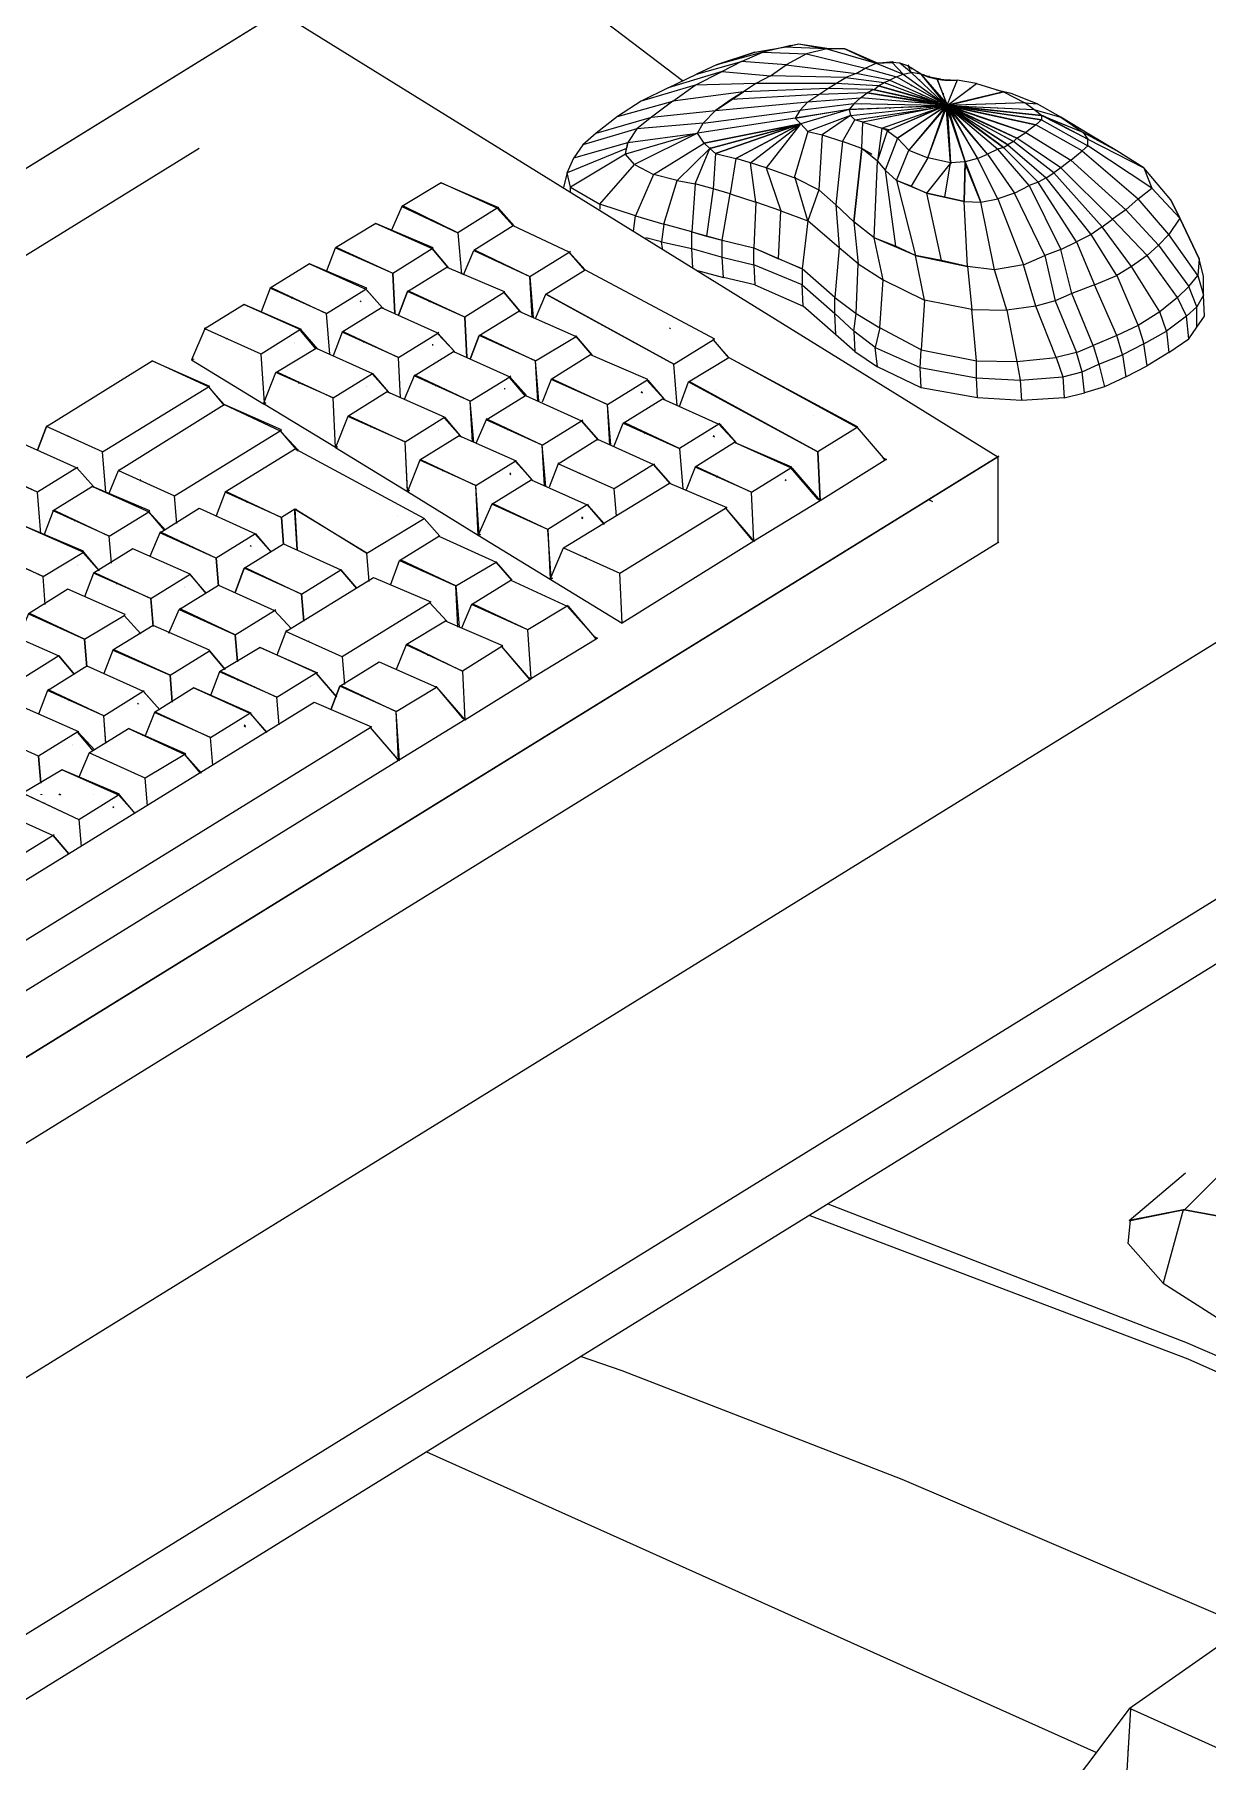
# Model space of a CAD drawing. Extents: x -15 to 256, y 0 to 403.
# Drawn here: x 248.001 to 249.091, y 371.081 to 372.687 of the extents above; entities that cross this region are included whole.
import ezdxf

# ---------------------------------------------------------------- set-up
doc = ezdxf.new("R2010")
doc.units = 0
doc.header["$LTSCALE"] = 0.15
doc.layers.get('0').update_dxf_attribs({"color": 252})
doc.layers.add('E-ANN-LCTX', color=90, linetype='Continuous', lineweight=9)
doc.layers.add('PDF2_Geometry', color=7, linetype='Continuous')

# ---------------------------------------------------------------- blocks, each defined once
blk = doc.blocks.new('6-Model')
at = {"layer": 'PDF2_Geometry', "lineweight": 0}
for points in [[(97.728, 44.645), (97.791, 21.26), (98.628, 21.793), (98.754, 44.183), (187.352, 98.945), (187.352, 99.845), (184.826, 101.893), (158.525, 113.745), (76.526, 63.045)], [(184.826, 101.893), (96.228, 47.131), (72.753, 57.717)], [(187.352, 99.845), (98.754, 45.095)], [(118.172, 76.472), (118.172, 77.68), (118.188, 77.691), (140.006, 91.178), (150.094, 84.926), (128.276, 71.44), (128.26, 71.428), (118.172, 77.68), (140.022, 91.189), (140.006, 91.178), (140.022, 91.189)], [(146.684, 90.609), (146.147, 90.432), (146.432, 90.526), (146.684, 90.609), (147.095, 90.68), (147.3, 90.728), (147.695, 90.669), (147.695, 90.657), (147.095, 90.68), (146.795, 90.609), (147.41, 90.586), (147.126, 90.432), (146.495, 90.479), (146.795, 90.609), (146.147, 90.432), (145.863, 90.301), (146.495, 90.479), (146.226, 90.337), (146.905, 90.278), (146.7, 90.171), (146.526, 90.053)], [(147.174, 90.692), (147.189, 90.704), (147.3, 90.728), (147.552, 90.68), (147.695, 90.669)], [(147.189, 90.704), (147.095, 90.68)], [(147.552, 90.68), (147.695, 90.657), (147.41, 90.586), (148.231, 90.384), (148.389, 90.455), (148.768, 90.301)], [(148.373, 90.455), (148.389, 90.455), (148.61, 90.467), (148.405, 90.455), (147.947, 90.657), (147.695, 90.657), (148.389, 90.455), (148.626, 90.479), (148.61, 90.467), (148.768, 90.301), (148.879, 90.325), (149.305, 89.923), (149.384, 89.863), (149.257, 89.899), (149.368, 89.863), (149.242, 89.887), (149.384, 89.863), (149.273, 89.875), (149.368, 89.863), (149.257, 89.863), (149.384, 89.863), (149.273, 89.84), (149.368, 89.863), (149.352, 89.852), (148.2, 89.627), (148.468, 89.544), (148.405, 89.082), (148.515, 88.952), (148.658, 87.886), (148.358, 88.004)], [(147.947, 90.657), (148.279, 90.503), (148.405, 90.455), (148.389, 90.455), (148.279, 90.503)], [(148.421, 90.136), (149.368, 89.863), (148.342, 90.088), (148.358, 90.088), (148.421, 90.136), (147.821, 90.171), (146.7, 90.171), (145.847, 90.148), (146.226, 90.337), (145.469, 90.112), (145.863, 90.301)], [(149.952, 89.177), (149.384, 89.863), (149.273, 89.923), (148.673, 90.266), (148.579, 90.219), (148.105, 90.313), (147.963, 90.254), (146.905, 90.278), (147.126, 90.432), (148.105, 90.313), (148.231, 90.384), (148.673, 90.266), (148.768, 90.301), (149.289, 89.923), (149.368, 89.863), (149.321, 89.934), (149.021, 90.301), (148.879, 90.325)], [(148.342, 90.088), (147.71, 90.1), (147.821, 90.171), (147.963, 90.254), (148.5, 90.183), (148.579, 90.219), (149.257, 89.911)], [(148.452, 90.455), (148.405, 90.455)], [(148.847, 90.432), (148.831, 90.42), (148.879, 90.325), (148.721, 90.455), (148.61, 90.467)], [(148.894, 90.373), (148.831, 90.42), (148.721, 90.455)], [(148.831, 90.42), (148.894, 90.384), (149.021, 90.301), (148.957, 90.337)], [(148.831, 90.254), (148.831, 90.254)], [(148.831, 90.254), (148.831, 90.254)], [(148.973, 90.242), (148.973, 90.242)], [(149.068, 90.29), (149.021, 90.301), (149.115, 90.266), (149.242, 90.23), (149.352, 90.219), (149.526, 90.219)], [(149.068, 90.254), (149.068, 90.254)], [(149.131, 90.266), (149.131, 90.278)], [(149.321, 90.219), (149.289, 90.23), (149.163, 90.254)], [(149.242, 90.23), (149.289, 90.23), (149.305, 90.219)], [(145.469, 90.112), (145.09, 89.923), (144.758, 89.709), (145.532, 89.923), (145.847, 90.148), (145.09, 89.923)], [(146.132, 89.792), (146.526, 90.053), (145.532, 89.923), (145.232, 89.698), (146.132, 89.792), (145.958, 89.615), (147.316, 89.792), (147.426, 89.911), (148.168, 89.97)], [(148.263, 90.041), (147.584, 90.017), (147.71, 90.1), (146.526, 90.053), (146.353, 89.946)], [(148.405, 90.112), (148.405, 90.112)], [(148.547, 90.041), (148.547, 90.041)], [(148.547, 89.994), (148.547, 89.994)], [(150.473, 89.899), (149.384, 89.863), (150.173, 90.053), (150.473, 89.899), (149.368, 89.863), (149.384, 89.875), (149.384, 89.863), (149.368, 89.899), (149.368, 89.863), (148.847, 89.236), (148.689, 89.402)], [(148.879, 90.148), (148.894, 90.136)], [(149.005, 90.029), (149.036, 90.005)], [(149.1, 90.207), (149.1, 90.207)], [(149.115, 90.195), (149.115, 90.195)], [(149.115, 90.195), (149.115, 90.195)], [(149.147, 90.148), (149.163, 90.148)], [(149.273, 90.171), (149.273, 90.171)], [(149.273, 90.171), (149.273, 90.171)], [(149.321, 90.029), (149.336, 90.029)], [(149.794, 90.171), (149.526, 90.219), (149.384, 89.875), (149.384, 89.863), (149.794, 90.171), (150.173, 90.053), (149.368, 89.863), (150.599, 89.804)], [(152.525, 88.537), (152.652, 88.277), (152.92, 87.708), (152.652, 88.277), (152.494, 88.052), (152.068, 88.549), (151.894, 88.395), (151.12, 89.094), (150.978, 88.987), (150.363, 89.402), (150.315, 89.354), (149.368, 89.863), (150.363, 89.402), (150.489, 89.484), (151.12, 89.094), (151.278, 89.224), (152.068, 88.549), (152.257, 88.703), (152.652, 88.277), (152.525, 88.537), (152.147, 88.987), (151.768, 89.224), (151.294, 89.484), (150.71, 89.721), (150.599, 89.804), (150.978, 89.698), (150.647, 89.887), (150.284, 90.029), (150.078, 90.077)], [(149.699, 90.088), (149.699, 90.088)], [(150.284, 90.029), (150.173, 90.053)], [(149.273, 89.875), (148.168, 89.97), (148.073, 89.887), (147.316, 89.792), (147.252, 89.686), (145.879, 89.473)], [(148.01, 89.804), (149.257, 89.863), (148.073, 89.887), (148.01, 89.804), (147.252, 89.686), (147.331, 89.603), (145.974, 89.331), (147.331, 89.603), (146.053, 89.26), (147.331, 89.603), (146.132, 89.188), (147.331, 89.603), (146.416, 89.117), (147.331, 89.603), (147.316, 89.591), (146.842, 88.987), (146.621, 89.058), (147.316, 89.591)], [(147.252, 89.686), (148.026, 89.816), (148.01, 89.804), (147.331, 89.603), (147.426, 89.496), (147.237, 88.845), (146.842, 88.987), (147.047, 88.383), (146.7, 88.502), (146.668, 87.862), (147.016, 87.708)], [(147.821, 86.643), (147.363, 87.045), (147.347, 87.341), (147.805, 86.939), (147.805, 87.164), (148.105, 86.939), (148.137, 87.637), (148.484, 87.412), (148.358, 88.004), (148.073, 88.229), (148.184, 89.26), (147.916, 89.354), (148.089, 89.662), (148.026, 89.721), (149.273, 89.852), (148.01, 89.804), (148.026, 89.721), (147.426, 89.496), (147.631, 89.449), (147.584, 88.679), (147.821, 88.466), (147.868, 87.862), (147.426, 88.241), (147.347, 87.566), (147.016, 87.708), (147.047, 88.383), (147.426, 88.241)], [(149.305, 87.685), (148.942, 87.756), (148.358, 88.004), (148.405, 89.082), (148.184, 89.26), (148.2, 89.627), (148.089, 89.662), (149.273, 89.84), (148.2, 89.627)], [(148.168, 89.804), (148.168, 89.804)], [(148.184, 89.875), (148.184, 89.875)], [(148.184, 89.804), (148.184, 89.804)], [(149.273, 89.923), (149.368, 89.863), (149.336, 89.852), (149.384, 89.863), (148.689, 89.402), (149.368, 89.863), (148.547, 89.508), (148.563, 89.52), (148.468, 89.544)], [(148.563, 89.875), (148.563, 89.875)], [(148.579, 89.828), (148.579, 89.816)], [(148.879, 88.727), (148.673, 88.81), (148.847, 89.236), (149.115, 89.129), (149.368, 89.863), (150.71, 89.721), (149.384, 89.863), (150.599, 89.804), (150.473, 89.899), (150.647, 89.887)], [(149.115, 89.129), (149.384, 89.863), (148.847, 89.236)], [(149.084, 89.97), (149.1, 89.958)], [(149.668, 87.602), (149.305, 87.685), (149.1, 88.632), (149.621, 88.514), (149.352, 88.573), (149.431, 89.058), (149.368, 89.863), (149.384, 89.863), (149.636, 89.07), (149.368, 89.863), (149.81, 89.117), (149.952, 89.177), (150.331, 88.632), (150.536, 88.739), (150.978, 87.839), (151.199, 87.945), (151.452, 87.341), (151.768, 87.472), (151.405, 88.052), (151.199, 87.945), (150.663, 88.786), (150.536, 88.739), (150.094, 89.248), (149.952, 89.177), (149.368, 89.863), (150.094, 89.248)], [(149.115, 89.934), (149.131, 89.934)], [(149.147, 89.911), (149.147, 89.911)], [(149.147, 89.899), (149.147, 89.887)], [(149.147, 89.875), (149.147, 89.863)], [(149.147, 89.852), (149.147, 89.84)], [(149.147, 89.828), (149.147, 89.816)], [(149.147, 89.804), (149.147, 89.804)], [(149.147, 89.757), (149.147, 89.757)], [(149.321, 89.875), (149.289, 89.887)], [(150.173, 89.271), (149.384, 89.863), (150.236, 89.307), (149.368, 89.863), (150.173, 89.271), (150.236, 89.307), (150.773, 88.845), (150.884, 88.916), (151.562, 88.158), (151.704, 88.265), (152.194, 87.756), (152.352, 87.898), (152.778, 87.318), (152.904, 87.472), (152.983, 87.199), (152.983, 87.46), (152.92, 87.708), (152.904, 87.472), (152.494, 88.052), (152.352, 87.898), (151.894, 88.395), (151.704, 88.265), (150.978, 88.987), (150.884, 88.916), (150.315, 89.354), (150.236, 89.307)], [(149.368, 89.863), (150.489, 89.484)], [(149.81, 89.117), (149.384, 89.863), (149.431, 89.058)], [(150.363, 89.402), (149.384, 89.863), (150.315, 89.354)], [(150.631, 89.591), (149.384, 89.863)], [(149.478, 89.923), (149.478, 89.923)], [(144.758, 89.709), (144.458, 89.473), (145.232, 89.698), (145.026, 89.532), (144.269, 89.307)], [(145.879, 89.484), (145.879, 89.473), (144.995, 89.035), (145.263, 88.892), (145.974, 89.331), (145.879, 89.473), (145.958, 89.615), (145.026, 89.532), (144.9, 89.342)], [(148.026, 89.733), (148.026, 89.721), (147.631, 89.449), (147.916, 89.354), (147.821, 88.466), (148.073, 88.229), (148.137, 87.637), (147.868, 87.862), (147.805, 87.164), (147.347, 87.566), (147.347, 87.341), (146.668, 87.626), (146.684, 87.341), (147.363, 87.045)], [(148.168, 89.674), (148.168, 89.674)], [(148.405, 89.698), (148.405, 89.709)], [(148.405, 89.082), (148.547, 89.508), (148.689, 89.402), (148.515, 88.952), (148.673, 88.81), (148.942, 87.756), (148.658, 87.886)], [(148.468, 89.674), (148.468, 89.674)], [(148.579, 89.733), (148.579, 89.733)], [(148.594, 89.698), (148.594, 89.698)], [(151.768, 89.224), (151.373, 89.461), (150.978, 89.698), (151.294, 89.484), (151.357, 89.39), (150.71, 89.721), (150.71, 89.662), (151.357, 89.295), (151.278, 89.224), (150.631, 89.591), (150.71, 89.662)], [(151.294, 89.484), (150.82, 89.674), (151.357, 89.39)], [(138.885, 89.26), (119.167, 77.076)], [(144.979, 88.099), (145.011, 88.312), (145.405, 88.194), (145.595, 88.81), (145.847, 88.762), (146.053, 89.26), (145.595, 88.81), (145.263, 88.892), (145.011, 88.312), (144.506, 88.478), (144.995, 89.035), (144.869, 89.177), (144.095, 88.715), (144.048, 88.916), (144, 88.715)], [(144.458, 89.473), (144.269, 89.307), (144.142, 89.129)], [(144.869, 89.177), (144.884, 89.26)], [(146.053, 89.26), (146.132, 89.188), (146.1, 88.691), (145.847, 88.762), (145.8, 88.087), (146.005, 88.028)], [(145.974, 89.331), (146.053, 89.26), (146.068, 89.271)], [(148.073, 88.229), (148.184, 89.26), (148.073, 88.229)], [(148.326, 89.177), (148.184, 89.26), (148.326, 89.177)], [(152.889, 86.749), (152.999, 86.903), (152.983, 87.199), (152.889, 87.034), (152.778, 87.318), (152.62, 87.164), (152.194, 87.756), (151.973, 87.602), (151.562, 88.158), (151.405, 88.052), (150.773, 88.845), (150.663, 88.786), (150.173, 89.271), (150.094, 89.248), (150.11, 89.26)], [(146.132, 89.188), (146.416, 89.117), (146.337, 88.62), (146.1, 88.691), (146.005, 88.028), (146.226, 87.969), (146.337, 88.62), (146.7, 88.502), (146.621, 89.058), (146.416, 89.117)], [(148.089, 86.406), (147.821, 86.643), (147.805, 86.939), (148.073, 86.69), (148.105, 86.939), (148.437, 86.738), (148.484, 87.412), (149.068, 87.128), (148.942, 87.756), (149.668, 87.602), (149.621, 88.514), (149.857, 88.502), (150.094, 88.549), (150.457, 87.626), (150.757, 87.756), (150.899, 87.116), (150.631, 87.045), (150.457, 87.626), (150.047, 87.554), (149.857, 88.502), (149.636, 89.046), (149.621, 88.514), (149.636, 89.07), (149.431, 89.058), (149.431, 89.046), (149.447, 89.058), (149.431, 89.058), (149.115, 89.129), (148.879, 88.727), (149.1, 88.632), (148.673, 88.81)], [(149.352, 88.573), (149.1, 88.632), (149.431, 89.046)], [(152.778, 86.584), (152.889, 86.749), (152.889, 87.034), (152.746, 86.903), (152.62, 87.164), (152.368, 86.962), (151.973, 87.602), (151.768, 87.472), (152.068, 86.773), (151.768, 86.631), (151.452, 87.341), (151.136, 87.223), (150.978, 87.839), (150.757, 87.756), (150.331, 88.632), (150.094, 88.549), (149.81, 89.117), (149.636, 89.07), (149.857, 88.502)], [(142.28, 88.774), (141.727, 88.443), (141.585, 88.111)], [(144.3, 87.554), (144.079, 87.803), (143.29, 88.17), (143.069, 88.419), (142.28, 88.774), (143.085, 88.431), (143.069, 88.419), (142.516, 88.075), (141.759, 88.443), (141.743, 88.443), (141.727, 88.443), (142.516, 88.075), (142.564, 87.495)], [(149.321, 88.892), (149.321, 88.892)], [(149.747, 88.81), (149.747, 88.81)], [(144.095, 88.656), (144.095, 88.715), (144.506, 88.478), (144.506, 88.407)], [(142.043, 88.3), (142.027, 88.3)], [(143.306, 88.17), (143.085, 88.419)], [(140.669, 87.531), (140.796, 87.862), (141.601, 87.507), (141.632, 86.939), (141.601, 87.507), (142.153, 87.851), (142.169, 87.862), (141.364, 88.206), (142.153, 87.851), (142.374, 87.59), (142.39, 87.578), (142.374, 87.59), (142.153, 87.851)], [(141.364, 88.206), (140.796, 87.862), (140.811, 87.874), (140.827, 87.862), (141.601, 87.507)], [(143.29, 88.17), (142.737, 87.827), (142.753, 87.827), (142.769, 87.827), (143.527, 87.46)], [(143.006, 88.253), (143.006, 88.253)], [(145.8, 88.087), (145.405, 88.194), (145.374, 87.945), (145.153, 88.004)], [(145.39, 87.851), (145.374, 87.945), (145.8, 87.851), (145.8, 88.087), (146.226, 87.969)], [(142.595, 87.483), (142.737, 87.827), (143.527, 87.46), (143.574, 86.88)], [(144.3, 87.543), (144.079, 87.803), (144.095, 87.815)], [(145.816, 87.578), (145.8, 87.851), (146.226, 87.732), (146.226, 87.969), (146.668, 87.862)], [(146.684, 87.341), (146.242, 87.448), (146.226, 87.732), (146.668, 87.626), (146.668, 87.862), (147.347, 87.566)], [(140.432, 87.637), (139.88, 87.294), (139.896, 87.306), (139.911, 87.294), (140.669, 86.939), (141.222, 87.282)], [(141.474, 87.01), (141.459, 87.022), (141.238, 87.27), (141.222, 87.282), (141.238, 87.294), (140.432, 87.637), (141.222, 87.282), (141.459, 87.022)], [(141.111, 87.732), (141.095, 87.72)], [(142.611, 86.891), (141.806, 87.247), (141.68, 86.915), (141.806, 87.247), (142.358, 87.59), (143.164, 87.247), (143.164, 87.235), (143.385, 86.974), (143.4, 86.962), (143.385, 86.974), (143.164, 87.235), (142.611, 86.891), (142.643, 86.323), (142.611, 86.891), (141.837, 87.247), (141.822, 87.258), (141.806, 87.247)], [(143.558, 86.891), (143.527, 87.46), (144.079, 87.803)], [(149.021, 85.897), (148.405, 86.193), (148.373, 86.465), (149.005, 86.181), (149.021, 86.43), (149.794, 86.276), (149.731, 86.998), (150.22, 86.986), (150.363, 86.264), (150.915, 86.323), (151.01, 86.051), (151.278, 86.122), (151.199, 86.394), (150.915, 86.323), (150.631, 87.045), (150.22, 86.986), (150.047, 87.554), (149.668, 87.602), (149.731, 86.998), (149.068, 87.128), (149.021, 86.43), (148.437, 86.738), (148.373, 86.465), (148.073, 86.69), (148.089, 86.406), (148.405, 86.193)], [(145.595, 85.648), (145.547, 86.228), (143.795, 87.187), (143.748, 87.211), (144.3, 87.554), (146.116, 86.584), (146.1, 86.572), (146.321, 86.323), (148.121, 85.34), (147.568, 84.997), (147.6, 84.31), (147.568, 84.334), (147.189, 84.772), (146.4, 85.127)], [(145.879, 87.543), (146.242, 87.448)], [(140.717, 86.37), (140.669, 86.939), (139.88, 87.294), (139.754, 86.962)], [(140.196, 87.164), (140.18, 87.152)], [(143.606, 86.868), (143.748, 87.211), (145.547, 86.228), (146.1, 86.572), (146.321, 86.311)], [(144.111, 87.105), (144.111, 87.105)], [(144.111, 87.105), (144.111, 87.105)], [(152.494, 86.394), (152.778, 86.584), (152.746, 86.903), (152.462, 86.69), (152.368, 86.962), (152.068, 86.773), (152.147, 86.513), (152.462, 86.69), (152.494, 86.394), (152.194, 86.205), (152.147, 86.513), (151.847, 86.359), (151.768, 86.631), (151.436, 86.489), (151.136, 87.223), (150.899, 87.116), (151.199, 86.394), (151.436, 86.489), (151.515, 86.228), (151.594, 85.909), (151.31, 85.826), (151.278, 86.122), (151.515, 86.228), (151.847, 86.359), (151.894, 86.051), (151.594, 85.909)], [(139.517, 87.069), (138.964, 86.726), (138.964, 86.738), (138.98, 86.726)], [(140.527, 86.441), (140.306, 86.702), (140.306, 86.714), (140.322, 86.714), (139.517, 87.069), (140.306, 86.714), (140.543, 86.441)], [(142.469, 86.406), (142.232, 86.666), (141.443, 87.022), (140.89, 86.678), (140.906, 86.69), (140.922, 86.678), (141.68, 86.323), (140.89, 86.678), (140.764, 86.347)], [(141.459, 87.01), (141.459, 87.01)], [(143.653, 85.707), (143.606, 86.276), (142.816, 86.631), (142.69, 86.299), (142.816, 86.631), (143.369, 86.974), (144.174, 86.619), (144.395, 86.359), (144.411, 86.347), (144.395, 86.359), (144.174, 86.619), (144.174, 86.631)], [(144.032, 87.057), (144.032, 87.057)], [(144.032, 87.057), (144.032, 87.057)], [(140.306, 86.714), (139.754, 86.37)], [(141.711, 85.755), (141.68, 86.323), (142.232, 86.666)], [(142.469, 86.394), (142.469, 86.406), (142.232, 86.655), (142.232, 86.666), (142.248, 86.678)], [(142.816, 86.631), (142.832, 86.643), (142.848, 86.631), (143.606, 86.276)], [(143.637, 85.707), (143.606, 86.276), (144.174, 86.619)], [(145.484, 86.738), (145.5, 86.726)], [(139.28, 86.584), (139.264, 86.584)], [(140.796, 85.068), (140.796, 85.056), (139.785, 85.672), (139.817, 85.684), (139.785, 85.672), (139.959, 86.11), (140.527, 86.453), (141.316, 86.098), (141.316, 86.086), (141.538, 85.838), (141.538, 85.826)], [(140.227, 86.536), (140.227, 86.536)], [(140.227, 86.524), (140.227, 86.524)], [(140.527, 86.453), (141.316, 86.098), (141.538, 85.838), (141.553, 85.826)], [(142.69, 85.707), (141.932, 86.063), (141.916, 86.074), (141.901, 86.063), (142.453, 86.406), (143.243, 86.051), (143.479, 85.79)], [(142.469, 86.394), (142.469, 86.394)], [(144.648, 85.092), (144.616, 85.66), (145.169, 86.003), (145.184, 86.015), (144.379, 86.359), (143.827, 86.015), (143.7, 85.696)], [(137.575, 84.429), (137.528, 84.997), (136.738, 85.352), (136.612, 85.021), (136.738, 85.352), (138.222, 86.276)], [(140.022, 85.293), (140.038, 85.305), (139.233, 85.66), (139.012, 85.909), (138.222, 86.276), (139.027, 85.921), (139.012, 85.909)], [(138.806, 86.299), (138.775, 86.288)], [(148.121, 85.34), (148.515, 84.879), (147.6, 84.31), (147.568, 84.997), (145.816, 85.956), (145.768, 85.98), (145.753, 85.98), (146.321, 86.323), (148.121, 85.352), (148.121, 85.34), (148.484, 84.914)], [(149.81, 85.755), (149.021, 85.897), (149.005, 86.181), (149.794, 86.039), (149.794, 86.276), (150.363, 86.264), (150.41, 86.003), (151.01, 86.051), (151.026, 85.755), (150.426, 85.719)], [(151.894, 86.051), (152.194, 86.205)], [(137.528, 84.997), (139.012, 85.909), (139.233, 85.648)], [(142.548, 85.21), (142.548, 85.222), (142.327, 85.471), (142.327, 85.482), (141.522, 85.838), (140.969, 85.494), (140.796, 85.056), (140.827, 85.068), (140.796, 85.056), (140.764, 85.755), (141.316, 86.098)], [(141.238, 85.921), (141.238, 85.921)], [(141.238, 85.909), (141.238, 85.909)], [(142.737, 85.127), (142.69, 85.707), (141.901, 86.063), (141.759, 85.731)], [(142.722, 85.139), (142.69, 85.707), (143.243, 86.051)], [(143.164, 85.885), (143.179, 85.885)], [(143.164, 85.873), (143.164, 85.873)], [(143.464, 85.778), (143.243, 86.039), (143.243, 86.051), (143.258, 86.063)], [(144.663, 85.092), (144.616, 85.66), (143.827, 86.015), (143.842, 86.027), (143.858, 86.015), (144.616, 85.66)], [(145.405, 85.743), (145.169, 86.003)], [(145.184, 86.003), (145.405, 85.743), (145.421, 85.731)], [(145.626, 85.636), (145.753, 85.98), (147.568, 84.997)], [(146.132, 85.873), (146.132, 85.873)], [(146.132, 85.873), (146.132, 85.873)], [(137.622, 84.417), (137.749, 84.736), (139.233, 85.66), (140.022, 85.293), (140.275, 85.021), (140.243, 85.044), (140.275, 85.009)], [(143.7, 85.092), (142.943, 85.447), (142.911, 85.459), (142.911, 85.447), (143.464, 85.79), (144.253, 85.435), (144.49, 85.163), (144.253, 85.435), (144.269, 85.447)], [(143.479, 85.778), (143.479, 85.778)], [(146.195, 85.4), (146.179, 85.388), (145.626, 85.044), (144.869, 85.4), (144.853, 85.411), (144.837, 85.4), (145.39, 85.743), (146.179, 85.388), (146.416, 85.127)], [(145.405, 85.731), (145.405, 85.731)], [(146.053, 85.826), (146.053, 85.826)], [(151.026, 85.755), (151.31, 85.826)], [(143.558, 84.594), (143.558, 84.606), (143.337, 84.855), (143.321, 84.867), (143.337, 84.867), (142.532, 85.222), (141.98, 84.879), (141.806, 84.44), (141.837, 84.452), (141.806, 84.44), (141.774, 85.139), (142.327, 85.482), (142.548, 85.222), (142.564, 85.21)], [(143.748, 84.512), (143.7, 85.092), (142.911, 85.447), (142.769, 85.115)], [(143.732, 84.523), (143.7, 85.092), (144.253, 85.435)], [(144.711, 85.08), (144.837, 85.4), (145.626, 85.044), (145.674, 84.476)], [(146.195, 85.388), (146.416, 85.127), (146.432, 85.115)], [(147.505, 85.506), (147.505, 85.506)], [(136.754, 85.364), (136.738, 85.352)], [(137.054, 85.222), (137.038, 85.21)], [(138.57, 83.991), (138.538, 84.381), (140.022, 85.293), (140.243, 85.032), (140.259, 85.021)], [(140.796, 85.056), (141.806, 84.44), (141.806, 84.452), (141.774, 85.139)], [(142.248, 85.305), (142.248, 85.305)], [(142.248, 85.293), (142.248, 85.293)], [(143.937, 84.831), (143.921, 84.843), (143.921, 84.831), (144.474, 85.175), (145.263, 84.819), (145.5, 84.547), (145.263, 84.819), (144.711, 84.476)], [(137.164, 84.772), (136.612, 84.429), (135.854, 84.784), (135.838, 84.796), (135.823, 84.784), (136.375, 85.127), (137.164, 84.772), (137.401, 84.512), (137.164, 84.772), (137.18, 84.784)], [(141.269, 83.174), (141.238, 83.576), (142.043, 84.062), (142.264, 83.813), (142.043, 84.062), (140.243, 85.032), (140.243, 85.044), (139.248, 84.429), (139.264, 84.44), (139.312, 84.417), (140.038, 84.073)], [(147.205, 84.772), (147.6, 84.31), (146.668, 83.742), (146.637, 84.429), (147.189, 84.772), (147.205, 84.784), (146.4, 85.127), (145.847, 84.784), (145.721, 84.464)], [(146.416, 85.115), (146.416, 85.115)], [(136.659, 83.848), (136.612, 84.429), (135.823, 84.784), (135.68, 84.452)], [(137.764, 84.748), (137.749, 84.736), (138.538, 84.381)], [(142.8, 83.825), (142.832, 83.837), (142.8, 83.825), (142.769, 84.523), (143.321, 84.867), (143.558, 84.606)], [(143.243, 84.701), (143.258, 84.689)], [(143.243, 84.689), (143.258, 84.677)], [(144.742, 84.097), (144.711, 84.476), (143.921, 84.831), (143.795, 84.5)], [(145.263, 84.819), (145.279, 84.831)], [(137.385, 84.512), (136.833, 84.168), (136.833, 84.18), (136.864, 84.168), (137.622, 83.813), (138.175, 84.156)], [(138.396, 83.896), (138.175, 84.156), (138.191, 84.168), (137.385, 84.512), (138.175, 84.156), (138.412, 83.896)], [(137.401, 84.5), (137.401, 84.5)], [(140.227, 84.192), (140.243, 84.192), (140.259, 84.18), (141.238, 83.576), (140.259, 84.168), (140.227, 84.192), (140.259, 83.623), (140.227, 84.144), (140.227, 84.192), (140.038, 84.073), (140.069, 83.695), (140.038, 84.073), (139.248, 84.429), (139.122, 84.097)], [(141.806, 84.44), (142.8, 83.825), (142.816, 83.837), (142.769, 84.523)], [(143.779, 83.908), (143.022, 84.263), (143.006, 84.275), (142.99, 84.263), (143.542, 84.606), (144.332, 84.251), (144.569, 83.979)], [(143.558, 84.594), (143.558, 84.594)], [(144.332, 84.251), (143.779, 83.908), (143.811, 83.209), (143.842, 83.221), (143.811, 83.209), (144, 83.647), (145.484, 84.559), (146.289, 84.216), (146.274, 84.204), (146.637, 83.766), (146.684, 83.742), (146.668, 83.742), (146.637, 83.766)], [(137.654, 83.434), (137.622, 83.813), (136.833, 84.168), (136.707, 83.837)], [(139.122, 83.505), (138.364, 83.86), (138.348, 83.872), (138.333, 83.86), (138.885, 84.204), (139.675, 83.848), (139.896, 83.588), (139.675, 83.837), (139.675, 83.848), (139.69, 83.848)], [(139.548, 84.287), (139.564, 84.298)], [(139.58, 84.287), (139.564, 84.287)], [(144.569, 83.991), (144.348, 84.239), (144.332, 84.251), (144.348, 84.263)], [(149.131, 84.322), (149.179, 84.298)], [(136.454, 83.943), (137.259, 83.588), (137.48, 83.327), (137.259, 83.576), (137.259, 83.588), (137.259, 83.6), (136.454, 83.943), (135.901, 83.6), (135.775, 83.268)], [(141.664, 84.085), (141.664, 84.085)], [(143.306, 84.121), (143.306, 84.121)], [(143.306, 84.121), (143.306, 84.121)], [(144.253, 84.085), (144.269, 84.073)], [(144.253, 84.073), (144.269, 84.062)], [(139.675, 83.848), (139.122, 83.505), (139.154, 83.114), (139.122, 83.505), (138.333, 83.86), (138.191, 83.529)], [(138.57, 83.766), (138.57, 83.754)], [(138.633, 83.718), (138.648, 83.73)], [(138.648, 83.718), (138.648, 83.718)], [(140.322, 82.996), (140.353, 82.617), (140.322, 82.996), (139.517, 83.363), (139.39, 83.02), (139.517, 83.363), (140.069, 83.706), (140.874, 83.339), (141.095, 83.079), (140.874, 83.339), (140.874, 83.351)], [(139.596, 83.683), (139.611, 83.671)], [(141.569, 83.126), (141.695, 83.47), (142.248, 83.813), (143.053, 83.446), (143.274, 83.197), (143.053, 83.446), (143.053, 83.458)], [(150.094, 83.73), (150.11, 83.73), (150.094, 83.718)], [(136.722, 82.854), (136.691, 83.245), (137.259, 83.588)], [(138.206, 82.937), (138.238, 82.546), (138.206, 82.937), (138.759, 83.28), (138.759, 83.268), (138.98, 83.008), (138.759, 83.28), (137.954, 83.635), (137.401, 83.292), (137.417, 83.292), (137.433, 83.292), (138.206, 82.937), (137.401, 83.292), (137.275, 82.96)], [(139.596, 83.671), (139.596, 83.671)], [(142.485, 83.114), (141.727, 83.47), (141.711, 83.47), (141.695, 83.47), (142.485, 83.114), (142.532, 82.534)], [(142.516, 82.534), (142.485, 83.114), (143.053, 83.446)], [(144.016, 83.659), (144, 83.647), (144.79, 83.292)], [(144.316, 83.505), (144.316, 83.517), (144.3, 83.505)], [(137.18, 83.41), (137.18, 83.41)], [(137.18, 83.399), (137.18, 83.399)], [(139.517, 83.363), (139.533, 83.363), (139.548, 83.363), (140.322, 82.996), (140.874, 83.339)], [(139.832, 83.221), (139.832, 83.221)], [(139.832, 83.221), (139.848, 83.221)], [(140.117, 82.487), (140.101, 82.475), (141.332, 83.233), (142.137, 82.889), (142.122, 82.878), (142.358, 82.617), (142.122, 82.878), (140.89, 82.12), (140.922, 81.729)], [(144.063, 82.842), (144.048, 82.83), (143.495, 82.499), (142.737, 82.854), (142.722, 82.854), (142.706, 82.854), (143.258, 83.197), (144.048, 82.83), (144.427, 82.404)], [(143.811, 83.209), (144.821, 82.593), (144.837, 82.605)], [(137.275, 82.368), (136.517, 82.724), (136.501, 82.724), (136.486, 82.724), (137.275, 82.368), (137.307, 81.978), (137.275, 82.368), (137.828, 82.7), (138.064, 82.439), (137.828, 82.7), (137.843, 82.712), (137.038, 83.067), (136.486, 82.724), (136.344, 82.38)], [(137.67, 83.174), (137.67, 83.174)], [(139.39, 82.428), (138.633, 82.783), (138.617, 82.795), (138.601, 82.783), (139.154, 83.126), (139.943, 82.771), (140.18, 82.51), (139.943, 82.771)], [(138.68, 83.103), (138.68, 83.103)], [(138.68, 83.091), (138.68, 83.091)], [(138.459, 82.451), (138.601, 82.783), (139.39, 82.428), (139.422, 82.049), (139.39, 82.428), (139.943, 82.771), (139.959, 82.783)], [(143.511, 81.824), (143.527, 81.8), (143.542, 81.812), (143.495, 82.499), (142.706, 82.854), (142.564, 82.522)], [(143.022, 82.712), (143.022, 82.712)], [(143.022, 82.712), (143.022, 82.712)], [(144.063, 82.83), (144.458, 82.368), (143.527, 81.8)], [(136.722, 82.629), (136.722, 82.617)], [(136.801, 82.582), (136.801, 82.582)], [(136.801, 82.582), (136.801, 82.582)], [(138.475, 81.859), (139.027, 82.203), (139.248, 81.942), (139.027, 82.203), (139.027, 82.214), (138.238, 82.558), (137.67, 82.214), (137.543, 81.883)], [(140.89, 82.12), (140.101, 82.475), (139.975, 82.143)], [(143.542, 81.812), (143.511, 81.824), (143.132, 82.262), (142.579, 81.918), (142.611, 81.232), (143.527, 81.8), (143.132, 82.262), (143.148, 82.274), (142.343, 82.617), (141.79, 82.286), (141.648, 81.942)], [(142.358, 82.605), (142.358, 82.605)], [(143.985, 82.664), (143.985, 82.664)], [(140.811, 81.563), (140.527, 81.895), (139.738, 82.25), (139.169, 81.907), (139.043, 81.575)], [(139.738, 82.25), (140.543, 81.895), (140.527, 81.895)], [(137.543, 81.291), (136.786, 81.646), (136.77, 81.658), (136.754, 81.646), (137.307, 81.99), (138.096, 81.634), (138.333, 81.374), (138.112, 81.622), (138.096, 81.634), (138.112, 81.646)], [(136.912, 82.132), (136.912, 82.143)], [(137.985, 82.084), (137.985, 82.072)], [(137.985, 82.072), (137.985, 82.072)], [(141.695, 80.663), (141.648, 81.35), (140.859, 81.705), (140.732, 81.374), (140.859, 81.705), (141.411, 82.049), (142.216, 81.693), (142.579, 81.255), (142.627, 81.232), (142.611, 81.232), (142.579, 81.255)], [(140.006, 81.161), (139.975, 81.551), (139.169, 81.907), (139.185, 81.918), (139.201, 81.907), (139.975, 81.551), (140.527, 81.895), (140.527, 81.883), (140.811, 81.551)], [(139.359, 81.824), (139.343, 81.836)], [(139.422, 81.8), (139.422, 81.788)], [(139.438, 81.788), (139.438, 81.788)], [(139.501, 81.765), (139.485, 81.765), (139.485, 81.776)], [(137.575, 80.912), (137.543, 81.291), (136.754, 81.646), (136.628, 81.315)], [(137.054, 81.504), (137.07, 81.516)], [(137.07, 81.504), (137.07, 81.504)], [(137.575, 80.9), (137.543, 81.291), (138.096, 81.634)], [(138.806, 81.682), (138.254, 81.338), (138.27, 81.338), (138.285, 81.338), (139.043, 80.983), (139.596, 81.326)], [(140.448, 81.717), (140.448, 81.717)], [(140.448, 81.705), (140.448, 81.705)], [(140.859, 81.705), (140.874, 81.717), (140.89, 81.705), (141.648, 81.35)], [(141.174, 81.575), (141.159, 81.563)], [(141.174, 81.563), (141.174, 81.563)], [(142.216, 81.693), (142.216, 81.705)], [(132.428, 76.247), (132.555, 76.578), (140.496, 81.48), (141.301, 81.137), (141.285, 81.125), (141.664, 80.687), (141.695, 80.663), (141.68, 80.663), (141.664, 80.687)], [(137.401, 80.794), (137.18, 81.054), (137.18, 81.066), (137.196, 81.066), (136.391, 81.421), (135.838, 81.078), (135.696, 80.746)], [(138.017, 81.469), (138.033, 81.457), (138.017, 81.457)], [(139.075, 80.592), (139.043, 80.983), (138.254, 81.338), (138.127, 81.007)], [(138.443, 81.255), (138.427, 81.267)], [(137.417, 80.805), (137.18, 81.066), (136.628, 80.723), (136.659, 80.344), (136.628, 80.723), (135.838, 81.078), (135.838, 81.09), (135.854, 81.078)], [(137.354, 80.77), (137.338, 80.77), (137.891, 81.113)], [(138.68, 80.746), (138.696, 80.758), (137.891, 81.113), (138.68, 80.746), (138.917, 80.486)], [(138.57, 81.196), (138.57, 81.196)], [(138.57, 81.196), (138.57, 81.196)], [(139.517, 81.161), (139.533, 81.149)], [(139.517, 81.149), (139.533, 81.137)], [(137.101, 80.888), (137.101, 80.888)], [(137.101, 80.877), (137.101, 80.877)], [(138.159, 80.024), (138.127, 80.415), (137.338, 80.77), (137.196, 80.427)], [(136.959, 80.533), (136.407, 80.202), (136.422, 80.202), (136.438, 80.19), (137.196, 79.835), (137.749, 80.178), (137.764, 80.19), (136.959, 80.533), (137.749, 80.178), (137.985, 79.917), (137.764, 80.178)], [(137.512, 80.687), (137.512, 80.699)], [(137.575, 80.663), (137.575, 80.663)], [(137.591, 80.652), (137.591, 80.652)], [(137.654, 80.628), (137.638, 80.628)], [(137.654, 80.628), (137.654, 80.628)], [(138.901, 80.486), (138.68, 80.746), (138.127, 80.415)], [(136.265, 79.87), (136.407, 80.202), (137.196, 79.835), (137.228, 79.456)], [(136.58, 80.119), (136.58, 80.119)], [(136.58, 80.119), (136.58, 80.119)], [(136.659, 80.19), (136.659, 80.178)], [(136.659, 80.083), (136.659, 80.083)], [(136.675, 80.178), (136.675, 80.19)], [(136.675, 80.071), (136.675, 80.071)], [(136.722, 80.06), (136.707, 80.06)], [(136.722, 80.048), (136.722, 80.048)], [(136.928, 80.19), (136.912, 80.178)], [(136.928, 80.178), (136.943, 80.19)], [(137.401, 80.178), (137.401, 80.178)], [(137.401, 80.178), (137.401, 80.178)], [(136.833, 79.61), (136.849, 79.621)], [(165.36, 75.904), (165.36, 75.927), (165.345, 75.915), (160.435, 72.884), (155.509, 69.841), (151.941, 67.343), (151.957, 67.355)], [(153.836, 75.465), (152.715, 74.352), (152.699, 74.352), (152.415, 73.322), (151.925, 73.879), (151.957, 74.199), (152.699, 74.352), (152.715, 74.352), (154.057, 74.104), (155.288, 75.181), (156.52, 75.631), (161.366, 73.441)], [(152.699, 74.352), (151.941, 74.199), (152.731, 74.873)], [(147.458, 74.27), (152.762, 72.257), (156.646, 70.528)], [(147.71, 74.435), (152.731, 72.494), (156.898, 70.694)], [(154.057, 74.104), (152.715, 74.352)], [(152.415, 73.322), (153.488, 72.636)], [(153.599, 68.491), (148.752, 70.564), (144.821, 72.091), (144.237, 72.292)], [(142.074, 70.954), (144.79, 69.735), (148.768, 67.947), (151.483, 66.727)], [(155.525, 69.841), (155.509, 69.841), (156.946, 69.19), (153.867, 66.479), (151.957, 67.343), (151.847, 65.448), (151.862, 65.46), (152.794, 64.939), (152.178, 63.755), (151.562, 61.766), (150.947, 58.972), (150.947, 54.141), (151.562, 51.311), (152.178, 50.08), (150.647, 50.837), (152.147, 50.02), (152.162, 50.032), (152.794, 49.653)], [(151.941, 67.343), (151.041, 66.147), (151.073, 66.147)], [(152.446, 67.118), (152.446, 67.13)], [(151.925, 66.751), (151.925, 66.763)]]:
    blk.add_lwpolyline(points, dxfattribs=at)
for points in [[(149.021, 90.301), (149.242, 90.23), (149.368, 89.899)], [(149.242, 90.23), (149.526, 90.219), (149.384, 89.875)], [(146.353, 89.946), (146.132, 89.792), (147.426, 89.911), (147.584, 90.017)], [(148.168, 89.97), (148.263, 90.041), (149.273, 89.875)], [(148.263, 90.041), (148.342, 90.088), (149.242, 89.887)], [(148.421, 90.136), (148.5, 90.183), (149.257, 89.899)], [(149.005, 90.219), (148.989, 90.219)], [(149.715, 90.1), (149.699, 90.1)], [(148.547, 89.508), (148.468, 89.544), (149.336, 89.852)], [(149.384, 89.863), (150.71, 89.662), (149.368, 89.863), (150.631, 89.591), (150.489, 89.484)], [(150.71, 89.721), (150.726, 89.721), (150.82, 89.674)], [(144.048, 88.916), (144.142, 89.129), (144.9, 89.342), (144.884, 89.26)], [(144.9, 89.342), (145.879, 89.473), (144.869, 89.177)], [(152.257, 88.703), (151.357, 89.295), (151.357, 89.39), (152.147, 88.987)], [(149.636, 89.07), (149.636, 89.082), (149.636, 89.046)], [(147.237, 88.845), (147.252, 88.857), (147.252, 88.845)], [(147.252, 88.845), (147.584, 88.679), (147.426, 88.241)], [(143.037, 87.685), (143.053, 87.685)], [(141.159, 87.105), (141.143, 87.116)], [(142.106, 87.105), (142.122, 87.116)], [(139.754, 86.37), (138.964, 86.726), (138.775, 86.288), (139.785, 85.672), (139.801, 85.684)], [(141.19, 86.536), (141.206, 86.548)], [(142.169, 86.501), (142.153, 86.501)], [(143.132, 86.501), (143.116, 86.489)], [(139.959, 86.11), (139.975, 86.122), (139.99, 86.11), (140.764, 85.755)], [(140.275, 85.968), (140.29, 85.968)], [(142.216, 85.932), (142.201, 85.921)], [(144.127, 85.873), (144.142, 85.885)], [(149.794, 86.039), (150.41, 86.003), (150.426, 85.719), (149.81, 85.755)], [(145.105, 85.826), (145.09, 85.838)], [(140.969, 85.494), (140.985, 85.506), (141.001, 85.494), (141.774, 85.139)], [(141.301, 85.352), (141.285, 85.352)], [(143.227, 85.317), (143.211, 85.305)], [(145.153, 85.269), (145.137, 85.257)], [(146.116, 85.21), (146.1, 85.222)], [(128.26, 70.22), (128.26, 71.428), (150.11, 84.938), (150.094, 84.926), (150.094, 83.718), (128.276, 70.232)], [(148.484, 84.914), (148.531, 84.89), (148.515, 84.879)], [(141.98, 84.879), (141.995, 84.89), (142.011, 84.879), (142.769, 84.523)], [(142.295, 84.736), (142.311, 84.736)], [(144.221, 84.689), (144.221, 84.701)], [(145.847, 84.784), (145.863, 84.796), (145.879, 84.784), (146.637, 84.429)], [(146.163, 84.654), (146.147, 84.642)], [(138.049, 84.594), (138.064, 84.606)], [(147.126, 84.594), (147.11, 84.606)], [(143.779, 83.908), (142.99, 84.263), (142.8, 83.825), (143.811, 83.209), (143.827, 83.221)], [(144.821, 82.593), (144.79, 83.292), (146.274, 84.204), (146.668, 83.742)], [(137.133, 84.026), (137.149, 84.038)], [(135.901, 83.6), (135.917, 83.612), (135.933, 83.6), (136.691, 83.245)], [(142.011, 83.327), (142.027, 83.327)], [(137.733, 83.15), (137.717, 83.15)], [(136.912, 82.132), (136.359, 81.788), (136.391, 81.409), (136.359, 81.788), (135.554, 82.143), (135.428, 81.812), (135.554, 82.143), (136.107, 82.487), (136.912, 82.132), (137.133, 81.871)], [(138.901, 82.641), (138.917, 82.653)], [(138.475, 81.859), (137.701, 82.214), (137.685, 82.226), (137.67, 82.214), (138.475, 81.859), (138.506, 81.48)], [(140.353, 82.357), (140.353, 82.368)], [(140.417, 82.345), (140.417, 82.333)], [(141.79, 82.286), (141.822, 82.286), (142.579, 81.918)], [(144.427, 82.404), (144.474, 82.38), (144.458, 82.368)], [(142.09, 82.143), (142.106, 82.143)], [(139.832, 81.054), (139.611, 81.315), (139.596, 81.326), (139.611, 81.326), (138.806, 81.682), (139.596, 81.326)], [(142.216, 81.693), (142.611, 81.232), (141.68, 80.663), (141.648, 81.35)], [(133.376, 75.525), (133.344, 76.223), (141.285, 81.125), (141.68, 80.663)], [(138.506, 81.22), (138.506, 81.232)], [(135.491, 79.621), (136.044, 79.965), (136.833, 79.61), (137.054, 79.349), (136.833, 79.61), (136.28, 79.266), (135.523, 79.621), (135.491, 79.633)], [(137.685, 80), (137.67, 80.012)], [(151.941, 74.199), (151.957, 74.21), (151.957, 74.199)], [(151.941, 67.343), (151.957, 67.355), (151.957, 67.343)]]:
    blk.add_lwpolyline(points, close=True, dxfattribs=at)

msp = doc.modelspace()

# ---------------------------------------------------------------- linework, layer by layer
at = {"layer": 'E-ANN-LCTX'}
msp.add_line((248.6028, 372.6437), (247.7757, 373.2756), dxfattribs=at)

# ---------------------------------------------------------------- block references
at = {"xscale": 0.0661841224396376, "yscale": 0.0661841224396376, "zscale": 0.0661841224396376}
msp.add_blockref('6-Model', (238.962, 366.6734), dxfattribs=at)

doc.saveas('drawing.dxf')
